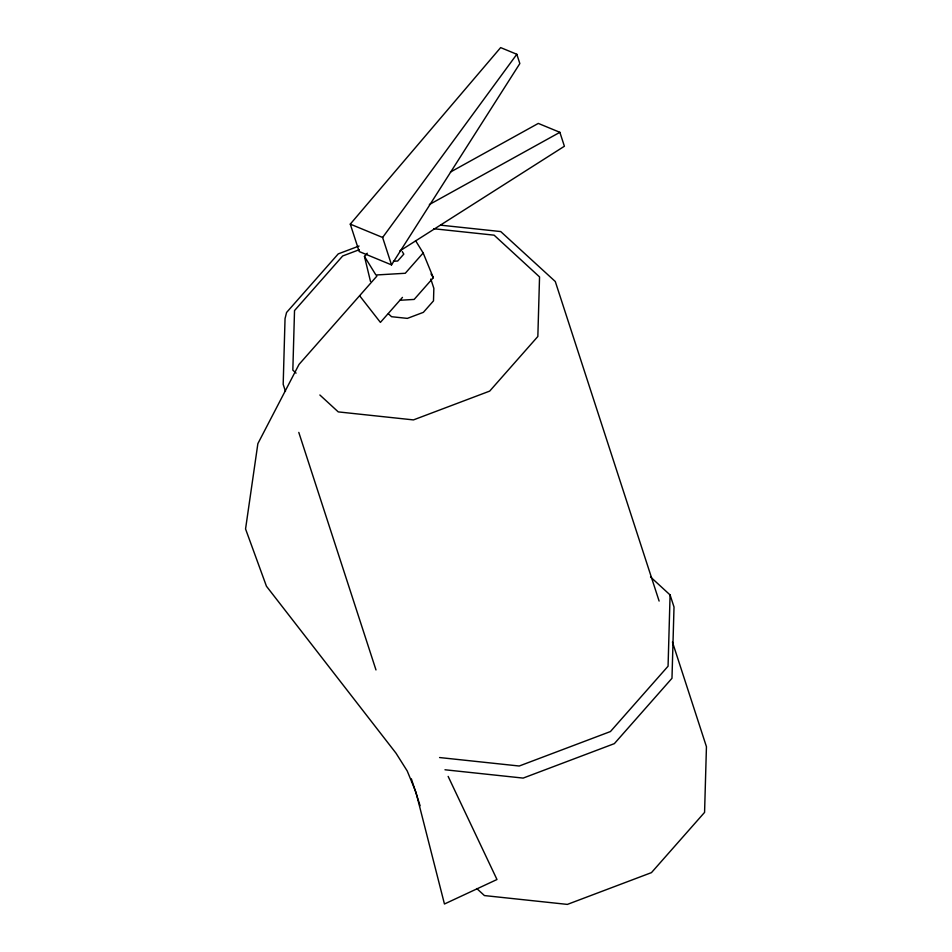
<?xml version="1.0" encoding="UTF-8"?>
<svg xmlns="http://www.w3.org/2000/svg" width="952" height="952" viewBox="0 0 952 952"><rect width="100%" height="100%" fill="white"/><g stroke="black" fill="none" stroke-linecap="round" stroke-linejoin="round"><path stroke-width="1.43" d="M650.525 576.96L670.089 594.94L668.066 666.21L610.434 731.553L519.221 766.015L439.574 757.542M391.522 264.882L519.84 63.558L516.817 54.276L500.645 47.6L350.276 224.125L359.19 251.542L391.522 264.882L382.621 237.465L350.276 224.125M382.621 237.465L516.817 54.276M370.483 281.411L364.461 256.421L367.282 253.22M376.873 276.128L299.035 364.402L257.873 443.632L245.556 528.955L266.441 586.218L395.996 753.175L407.23 770.989L415.953 792.207L444.453 903.995L496.98 879.517L448.142 776.404M415.536 240.594L423.176 252.97L405.278 273.272L375.921 274.997L364.461 256.421M402.47 297.381L380.407 322.395L359.606 295.715M423.176 252.97L433.315 277.71L414.156 299.428L399.876 300.273M399.792 250.971L564.393 146.251L559.871 132.316L538.308 123.415L450.451 172.05M429.364 204.549L559.871 132.316M359.047 246.032L338.246 253.886L286.564 312.482L285.041 318.634L283.184 384.334L285.481 391.403M359.32 249.686L342.684 255.969L294.525 310.578L292.835 370.138L296.072 373.125M393.438 261.264L397.71 261.015L403.803 254.113L402.244 251.59M440.586 225.16L500.728 231.562L555.29 281.518L659.117 601.069M433.672 228.73L494.112 235.168L539.546 276.925L537.844 336.484L489.685 391.105L413.454 419.903L338.257 411.895L319.872 394.997M444.977 769.775L523.136 778.093L614.361 743.631L671.981 678.288L674.016 607.019L670.089 594.94M388.38 313.779L391.558 316.707L407.361 318.385L423.378 312.339L433.493 300.868L433.85 288.349L430.828 279.055M476.809 888.561L484.425 895.57L567.368 904.4L651.454 872.627L704.575 812.389L706.443 746.701L672.445 642.064M431.018 273.986L433.315 277.71M298.797 432.41L375.98 669.946M411.359 778.819L420.082 805.678"/></g></svg>
